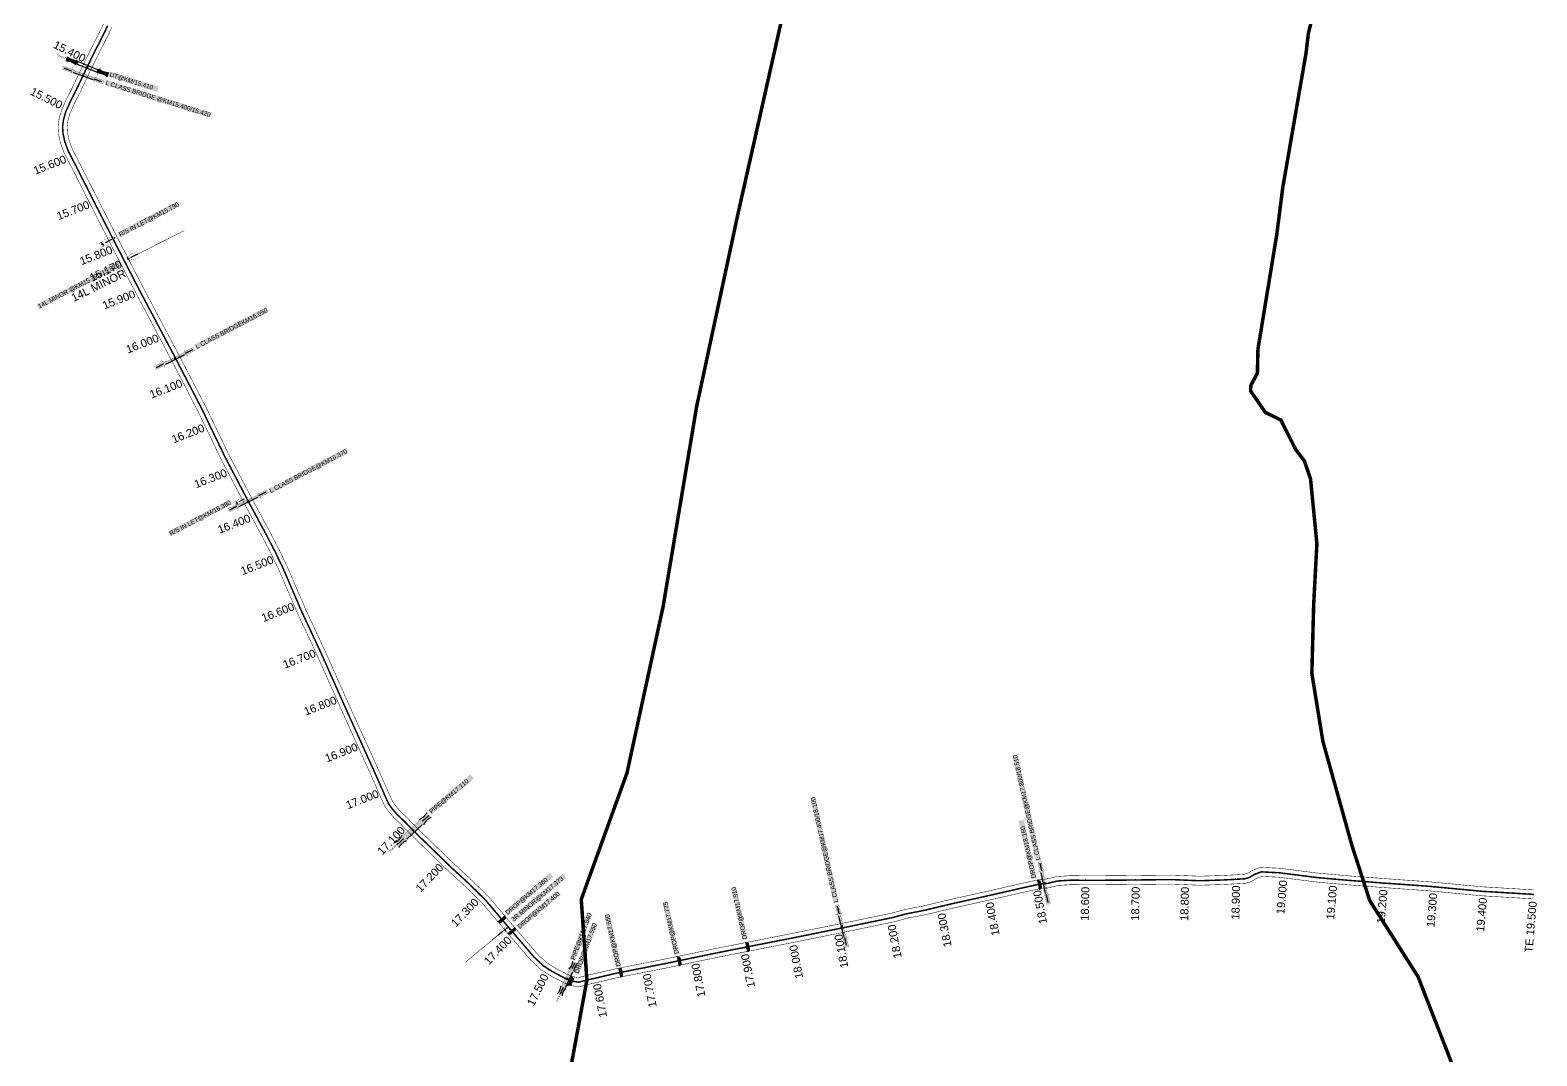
# Model space of a CAD drawing. Header units: inches. Extents: x 174104 to 230935, y 1583276 to 1631460.
# Drawn here: x 198762 to 201774, y 1607150 to 1609202 of the extents above; entities that cross this region are included whole.
import ezdxf
from ezdxf.enums import TextEntityAlignment as Align

# ---------------------------------------------------------------- set-up
doc = ezdxf.new("R2010")
doc.units = ezdxf.units.IN
doc.header["$LTSCALE"] = 15
doc.header["$MEASUREMENT"] = 0
doc.linetypes.add('ACAD_ISO02W100', pattern=[15, 12, -3])
doc.linetypes.add('HIDDEN2', pattern=[0.1875, 0.125, -0.0625])
for name, color, linetype in [('CANAL1', 7, 'Continuous'), ('CSMark', 72, 'Continuous'), ('STRUCTURE', 5, 'Continuous'), ('text2', 7, 'Continuous'), ('VILLAGE BOUNDRY', 5, 'Continuous')]:
    doc.layers.add(name, color=color, linetype=linetype)
doc.styles.get("Standard").update_dxf_attribs({"font": 'arial.ttf'})
doc.dimstyles.get("Standard").update_dxf_attribs({"dimtxt": 0.18, "dimasz": 0.18, "dimexe": 0.18, "dimexo": 0.0625, "dimgap": 0.09, "dimtad": 0, "dimtih": 1, "dimtoh": 1, "dimdec": 4, "dimzin": 0, "dimdsep": 46, "dimtxsty": 'Standard', "dimcen": 0.09, "dimadec": 0, "dimazin": 0, "dimtfac": 1, "dimtdec": 4, "dimtofl": 0, "dimtmove": 0, "dimatfit": 3, "dimfxl": 1, "dimtolj": 1, "dimtzin": 0, "dimarcsym": 0})

# ---------------------------------------------------------------- blocks, each defined once
blk = doc.blocks.new('DROP')
h = blk.add_hatch()
h.set_pattern_fill('ANSI31', color=1, scale=10, angle=45)
h.set_pattern_definition([(90, (-324.4107, -25.7687), (-1.25, 0), [])])
h.paths.add_polyline_path([(-9.9, -4.3), (-13.8, 4.1), (13.8, 4.1), (10.2, -4.3)])
at = {"layer": 'STRUCTURE', "color": 5, "const_width": 0.49}
blk.add_lwpolyline([(-9.9, -4.3), (-13.8, 4.1), (13.8, 4.1), (10.2, -4.3), (-9.9, -4.3)], dxfattribs=at)
at = {"layer": 'STRUCTURE', "color": 5}
blk.add_circle((0, 0), 1.33, dxfattribs=at)
blk = doc.blocks.new('UT')
at = {"layer": 'STRUCTURE'}
h = blk.add_hatch(dxfattribs=at)
h.set_pattern_fill('DASH', color=150, scale=8, angle=-39.6278, style=0)
h.set_pattern_definition([(320.372247933, (-4370.464, -6260.8811), (1.40800153113, 0.132407282), [1, -1])])
h.paths.add_polyline_path([(765163, 1700681.9), (765165.6, 1700680.6), (765167.2, 1700680.3), (765169.1, 1700680), (765172.4, 1700679.6), (765176.4, 1700679.3), (765179.5, 1700679.5), (765183.1, 1700679.9), (765187.7, 1700680.9), (765188.9, 1700681.2), (765193.1, 1700682.2), (765196.1, 1700680.2), (765196.1, 1700672.2), (765193.1, 1700670.2), (765190.5, 1700670.8), (765188.1, 1700671.3), (765185.5, 1700671.8), (765183.6, 1700672.1), (765181, 1700672.5), (765180.3, 1700672.5), (765178.5, 1700672.6), (765176.7, 1700672.6), (765174.6, 1700672.5), (765172.5, 1700672.3), (765170.4, 1700672), (765168.5, 1700671.7), (765166.1, 1700671.2), (765165, 1700670.8), (765163, 1700669.7)])
h.paths.add_polyline_path([(765259.1, 1700682.2), (765256.1, 1700680.2), (765256.1, 1700672.2), (765259.1, 1700670.2), (765261.9, 1700671), (765264.4, 1700671.6), (765266.4, 1700672), (765269.1, 1700672.5), (765272.7, 1700673), (765276.1, 1700673.1), (765278.6, 1700672.9), (765281.2, 1700672.7), (765283.9, 1700672.3), (765286.4, 1700671.9), (765288, 1700671.3), (765289.2, 1700670.6), (765289.1, 1700682.7), (765287.6, 1700681.8), (765285.7, 1700681.2), (765283, 1700680.7), (765281.2, 1700680.4), (765276.7, 1700679.9), (765272.7, 1700679.9), (765268.7, 1700680.3), (765264.8, 1700681), (765261.2, 1700681.7)])
at = {"layer": 'STRUCTURE', "color": 150, "const_width": 0.628}
for points in [[(765190.1, 1700688.2), (765190.1, 1700684.2), (765196.1, 1700680.2), (765256.1, 1700680.2), (765262.1, 1700684.2), (765262.1, 1700688.2)], [(765190.1, 1700664.2), (765190.1, 1700668.2), (765196.1, 1700672.2), (765256.1, 1700672.2), (765262.1, 1700668.2), (765262.1, 1700664.2)]]:
    blk.add_lwpolyline(points, dxfattribs=at)
at = {"layer": 'STRUCTURE', "color": 150}
for points in [[(765196.1, 1700680.2), (765256.1, 1700680.2)], [(765196.1, 1700672.2), (765256.1, 1700672.2)], [(765196.1, 1700672.2), (765256.1, 1700672.2)]]:
    blk.add_lwpolyline(points, dxfattribs=at)
at = {"layer": 'STRUCTURE', "color": 0}
blk.add_circle((765226.1, 1700676.2), 1.89, dxfattribs=at)
at = {"layer": 'STRUCTURE', "color": 150}
for points in [[(765163, 1700681.9), (765164.4, 1700681.1), (765167.9, 1700680.2), (765171.2, 1700679.8), (765176.1, 1700679.4), (765184.7, 1700680.3), (765193.1, 1700682.2)], [(765163, 1700669.7), (765164.3, 1700670.6), (765167.8, 1700671.6), (765171.2, 1700672.1), (765176, 1700672.6), (765184.7, 1700672), (765193.1, 1700670.2)], [(765289.1, 1700682.7), (765287.8, 1700681.9), (765284.3, 1700680.9), (765280.9, 1700680.4), (765276.1, 1700679.8), (765267.4, 1700680.5), (765259.1, 1700682.2)], [(765289.2, 1700670.6), (765287.8, 1700671.4), (765284.2, 1700672.3), (765280.9, 1700672.7), (765276.1, 1700673.1), (765267.4, 1700672.2), (765259.1, 1700670.2)]]:
    blk.add_spline(points, degree=3, dxfattribs=at)
at = {"layer": 'STRUCTURE', "color": 0}
blk.add_text('STREAM', height=5, dxfattribs=at).set_placement((765148.2, 1700675.8), align=Align.MIDDLE_CENTER)
for points in [[(765190.9, 1700676), (765164.2, 1700675.8)], [(765289.3, 1700676.7), (765265.4, 1700676.4)]]:
    blk.add_leader(points, dimstyle='Standard', override={"dimasz": 10, "dimgap": 0.09, "dimtad": 0}, dxfattribs=at)
blk = doc.blocks.new('SLB')
at = {"layer": 'STRUCTURE'}
h = blk.add_hatch(dxfattribs=at)
h.set_pattern_fill('DOTS', color=6, scale=20, angle=320.3722, style=0)
h.set_pattern_definition([(320.372247934, (-159.4327, -72.9564), (1.2786241598, 0.5641323054), [0, -1.25])])
h.paths.add_polyline_path([(769699.5, 1706871.1), (769699.5, 1706861.1), (769729.1, 1706861.1), (769732.1, 1706863.1), (769792.1, 1706863.1), (769795.1, 1706861.1), (769824.7, 1706861.1), (769824.7, 1706871.1), (769795.1, 1706871.1), (769792.1, 1706869.1), (769732.1, 1706869.1), (769729.1, 1706871.1)])
at = {"layer": 'STRUCTURE', "color": 6, "linetype": 'ACAD_ISO02W100', "ltscale": 0.5, "const_width": 0.5}
for points in [[(769699.5, 1706871.1), (769729.1, 1706871.1)], [(769699.5, 1706861.1), (769729.1, 1706861.1)], [(769795.1, 1706871.1), (769824.7, 1706871.1)], [(769795.1, 1706861.1), (769824.7, 1706861.1)]]:
    blk.add_lwpolyline(points, dxfattribs=at)
at = {"layer": 'STRUCTURE', "color": 6, "const_width": 0.628}
for points in [[(769726.1, 1706877.1), (769726.1, 1706873.1), (769732.1, 1706869.1), (769792.1, 1706869.1), (769798.1, 1706873.1), (769798.1, 1706877.1)], [(769726.1, 1706855.1), (769726.1, 1706859.1), (769732.1, 1706863.1), (769792.1, 1706863.1), (769798.1, 1706859.1), (769798.1, 1706855.1)]]:
    blk.add_lwpolyline(points, dxfattribs=at)
at = {"layer": 'STRUCTURE', "color": 6}
blk.add_lwpolyline([(769732.1, 1706863.1), (769792.1, 1706863.1)], dxfattribs=at)
blk.add_lwpolyline([(769732.1, 1706863.1), (769792.1, 1706863.1)], dxfattribs=at)
at = {"layer": 'STRUCTURE', "color": 0}
blk.add_circle((769762.1, 1706866.1), 1.24, dxfattribs=at)
for points in [[(769703.8, 1706866), (769726.7, 1706866)], [(769818.6, 1706865.8), (769795.7, 1706865.8)]]:
    blk.add_leader(points, dimstyle='Standard', override={"dimasz": 10, "dimgap": 0.09, "dimtad": 0}, dxfattribs=at)
blk = doc.blocks.new('OT')
at = {"layer": 'STRUCTURE', "color": 190}
for points, const_width in [([(769775.2, 1706601.8), (769775.2, 1706597.8), (769769.2, 1706593.8), (769761.8, 1706593.8), (769754.4, 1706593.8), (769748.4, 1706597.8), (769748.4, 1706601.8)], 0.5), ([(769751.4, 1706595.8), (769729.4, 1706595.8)], 0.5), ([(769751.4, 1706579), (769729.4, 1706579)], 0.5), ([(769748.4, 1706573), (769748.4, 1706577), (769754.4, 1706581), (769761.8, 1706581), (769761.8, 1706581), (769761.8, 1706581), (769769.2, 1706581), (769775.2, 1706577), (769775.2, 1706573)], 0.5), ([(769761.8, 1706593.8), (769761.8, 1706581)], 2.5)]:
    blk.add_lwpolyline(points, dxfattribs=dict(at, const_width=const_width))
at = {"layer": 'STRUCTURE', "color": 0}
blk.add_circle((769761.8, 1706587.4), 1.87, dxfattribs=at)
blk.add_leader([(769732.6, 1706587.4), (769753.8, 1706587.4)], dimstyle='Standard', override={"dimasz": 10, "dimgap": 0.09, "dimtad": 0}, dxfattribs=at)
blk = doc.blocks.new('SP')
at = {"layer": 'STRUCTURE'}
h = blk.add_hatch(dxfattribs=at)
h.set_pattern_fill('DASH', color=256, scale=8, style=0)
edge = h.paths.add_edge_path()
edge.add_spline(control_points=[(769825.7, 1706742.1), (769825.3, 1706741.8), (769823.8, 1706740.8), (769820.9, 1706740.3), (769817, 1706739.7), (769811.4, 1706738.9), (769804, 1706739.7), (769798.4, 1706741), (769795.6, 1706741.6)], knot_values=[0, 0, 0, 0, 1.613557, 5.24513, 8.624976, 13.470124, 22.190216, 30.746377, 30.746377, 30.746377, 30.746377], degree=3, periodic=0)
edge.add_line((769795.6, 1706741.6), (769792.6, 1706739.6))
edge.add_line((769792.6, 1706739.6), (769732.6, 1706739.6))
edge.add_line((769732.6, 1706739.6), (769729.6, 1706741.6))
edge.add_spline(control_points=[(769729.6, 1706741.6), (769726.9, 1706740.9), (769721.3, 1706739.5), (769713.9, 1706738.5), (769708.3, 1706739.1), (769704.4, 1706739.6), (769701.5, 1706740), (769700, 1706741), (769699.5, 1706741.3)], knot_values=[0, 0, 0, 0, 8.556161, 17.276253, 22.121402, 25.501247, 29.13282, 30.746377, 30.746377, 30.746377, 30.746377], degree=3, periodic=0)
edge.add_line((769699.5, 1706741.3), (769699.5, 1706722.1))
edge.add_spline(control_points=[(769699.5, 1706722.1), (769700, 1706722.4), (769701.4, 1706723.4), (769704.3, 1706724), (769708.2, 1706724.5), (769713.8, 1706725.3), (769721.2, 1706724.5), (769726.8, 1706723.3), (769729.6, 1706722.6)], knot_values=[0, 0, 0, 0, 1.613557, 5.24513, 8.624976, 13.470124, 22.190216, 30.746377, 30.746377, 30.746377, 30.746377], degree=3, periodic=0)
edge.add_line((769729.6, 1706722.6), (769732.6, 1706724.6))
edge.add_line((769732.6, 1706724.6), (769792.6, 1706724.6))
edge.add_line((769792.6, 1706724.6), (769795.6, 1706722.6))
edge.add_spline(control_points=[(769795.6, 1706722.6), (769798.4, 1706723.3), (769803.9, 1706724.8), (769811.3, 1706725.8), (769817, 1706725.1), (769820.9, 1706724.7), (769823.8, 1706724.2), (769825.2, 1706723.3), (769825.7, 1706723)], knot_values=[0, 0, 0, 0, 8.556161, 17.276253, 22.121402, 25.501247, 29.13282, 30.746377, 30.746377, 30.746377, 30.746377], degree=3, periodic=0)
edge.add_line((769825.7, 1706723), (769825.7, 1706742.1))
h.paths.add_polyline_path([(769764.2, 1706732.1, -1), (769761.1, 1706732.1, -1)], flags=0)
h.paths.add_polyline_path([(769761.1, 1706732.1, 1), (769764.2, 1706732.1, 1)], flags=16)
at = {"layer": 'STRUCTURE', "const_width": 0.628}
for points in [[(769726.6, 1706747.6), (769726.6, 1706743.6), (769732.6, 1706739.6), (769792.6, 1706739.6), (769798.6, 1706743.6), (769798.6, 1706747.6)], [(769726.6, 1706716.6), (769726.6, 1706720.6), (769732.6, 1706724.6), (769792.6, 1706724.6), (769798.6, 1706720.6), (769798.6, 1706716.6)]]:
    blk.add_lwpolyline(points, dxfattribs=at)
at = {"layer": 'STRUCTURE', "color": 3}
blk.add_lwpolyline([(769732.6, 1706724.6), (769792.6, 1706724.6)], dxfattribs=at)
blk.add_lwpolyline([(769732.6, 1706724.6), (769792.6, 1706724.6)], dxfattribs=at)
at = {"layer": 'STRUCTURE', "color": 0}
blk.add_circle((769762.6, 1706732.1), 1.55, dxfattribs=at)
at = {"layer": 'STRUCTURE'}
for points in [[(769699.5, 1706741.3), (769700.9, 1706740.5), (769704.4, 1706739.6), (769707.8, 1706739.2), (769712.6, 1706738.8), (769721.3, 1706739.7), (769729.6, 1706741.6)], [(769825.7, 1706742.1), (769824.3, 1706741.3), (769820.8, 1706740.3), (769817.5, 1706739.8), (769812.7, 1706739.2), (769804, 1706739.9), (769795.6, 1706741.6)], [(769699.5, 1706722.1), (769700.9, 1706723), (769704.4, 1706724), (769707.7, 1706724.5), (769712.5, 1706725), (769721.2, 1706724.4), (769729.6, 1706722.6)], [(769825.7, 1706723), (769824.3, 1706723.8), (769820.8, 1706724.7), (769817.4, 1706725.1), (769812.6, 1706725.5), (769803.9, 1706724.6), (769795.6, 1706722.6)]]:
    blk.add_spline(points, degree=3, dxfattribs=at)
at = {"layer": 'STRUCTURE', "color": 0}
blk.add_text('STREAM', height=5, dxfattribs=at).set_placement((769684.3, 1706732.1), align=Align.MIDDLE_CENTER)
for points in [[(769727.4, 1706732.1), (769700.8, 1706732.1)], [(769824.4, 1706732.1), (769800.5, 1706732.1)]]:
    blk.add_leader(points, dimstyle='Standard', override={"dimasz": 10, "dimgap": 0.09, "dimtad": 0}, dxfattribs=at)

msp = doc.modelspace()

# ---------------------------------------------------------------- linework, layer by layer
at = {"layer": 'CANAL1', "color": 200, "const_width": 1}
for points in [[(198908.75429, 1609214.07634), (198900.46951, 1609196.73797), (198880.41961, 1609157.36972), (198860.12082, 1609115.52729), (198847.21855, 1609088.05598), (198834.29157, 1609062.53072), (198824.99536, 1609042.03515), (198819.90662, 1609024.12918), (198817.92704, 1609008.68), (198818.92879, 1608993.51051), (198822.66277, 1608975.82806), (198830.19197, 1608955.83037), (198849.01071, 1608919.25754), (198904.58515, 1608809.47968), (198970.87631, 1608680.71557), (199044.7862, 1608541.19444), (199097.26453, 1608439.95727), (199143.65953, 1608343.82762), (199190.53727, 1608254.40399), (199223.51354, 1608193.3866), (199244.14083, 1608153.78041), (199259.9727, 1608120.46847), (199297.32819, 1608033.71119), (199334.22139, 1607954.77242), (199388.24168, 1607833.57113), (199441.47256, 1607716.06504), (199464.27014, 1607664.30885), (199471.20753, 1607649.16323), (199478.01348, 1607639.98293), (199489.12896, 1607626.83596), (199503.24427, 1607613.60248), (199520.96547, 1607595.11672), (199595.75034, 1607522.39768), (199625.39109, 1607495.27008), (199648.96955, 1607472.36711), (199665.55672, 1607455.98699), (199687.7489, 1607429.69507), (199716.39827, 1607395.92906), (199762.30558, 1607342.30657), (199783.01647, 1607322.81366), (199799.97201, 1607312.12192), (199814.89529, 1607303.94452), (199828.32457, 1607296.91946), (199843.139, 1607290.95228), (199858.48909, 1607288.53199), (199882.7469, 1607294.40951), (199936.60226, 1607306.99741), (200032.04846, 1607325.81596), (200134.99138, 1607347.21695), (200296.10945, 1607378.98083), (200392.1151, 1607398.35204), (200488.9629, 1607418.37426), (200514.63774, 1607425.43763), (200550.8514, 1607432.46346), (200605.31868, 1607445.47348), (200679.56165, 1607461.95259), (200743.46798, 1607476.60292), (200767.8071, 1607481.93737), (200783.97842, 1607485.52908), (200796.35431, 1607486.22205), (200817.0963, 1607491.17105), (200842.05961, 1607492.68802), (200882.91962, 1607492.3918), (200940.31144, 1607492.73931), (201042.846, 1607493.90592), (201099.88107, 1607491.58317), (201143.87736, 1607492.9843), (201175.19736, 1607494.58082), (201191.4963, 1607495.5651), (201201.74356, 1607498.26655), (201213.48207, 1607505.11712), (201224.46214, 1607509.31503), (201238.79293, 1607508.48254), (201258.24899, 1607507.5472), (201334.77026, 1607497.86732), (201391.91338, 1607492.77204), (201458.65778, 1607487.5811), (201560.0004, 1607480.28153), (201662.95791, 1607470.53237), (201766.05298, 1607464.36617)], [(198925.26771, 1609206.88566), (198916.61249, 1609188.77203), (198896.53839, 1609149.35628), (198876.36518, 1609107.77271), (198863.39745, 1609080.16202), (198850.52443, 1609054.74328), (198841.94264, 1609035.82285), (198837.58938, 1609020.50482), (198836.00296, 1609008.124), (198836.80521, 1608995.97549), (198839.99123, 1608980.88794), (198846.67203, 1608963.14363), (198865.04329, 1608927.44046), (198920.61685, 1608817.66432), (198986.83169, 1608689.04843), (199060.7298, 1608549.54956), (199113.36347, 1608448.01273), (199159.74047, 1608351.92038), (199206.42673, 1608262.86201), (199239.41446, 1608201.8234), (199260.25717, 1608161.80359), (199276.3733, 1608127.89353), (199313.75181, 1608041.08281), (199350.59661, 1607962.24758), (199404.66032, 1607840.94887), (199457.90744, 1607723.40696), (199480.68986, 1607671.68515), (199486.78847, 1607658.37077), (199492.13052, 1607651.16507), (199502.20104, 1607639.25404), (199515.90573, 1607626.40552), (199533.74053, 1607607.80128), (199608.10366, 1607535.49232), (199637.74091, 1607508.36792), (199661.56445, 1607485.22689), (199678.78528, 1607468.22101), (199701.4891, 1607441.32293), (199730.09773, 1607407.60494), (199775.34842, 1607354.74943), (199794.08753, 1607337.11234), (199809.10599, 1607327.64208), (199823.39271, 1607319.81348), (199835.87743, 1607313.28254), (199847.965, 1607308.41372), (199857.74291, 1607306.87201), (199878.5791, 1607311.92049), (199932.81174, 1607324.59659), (200028.47554, 1607343.45804), (200131.41862, 1607364.85905), (200292.58855, 1607396.63317), (200388.5129, 1607415.98796), (200484.7491, 1607435.88374), (200510.53026, 1607442.97637), (200547.0446, 1607450.06054), (200601.27732, 1607463.01452), (200675.60035, 1607479.51141), (200739.53002, 1607494.16708), (200763.9289, 1607499.51463), (200781.50758, 1607503.41892), (200793.74169, 1607504.10395), (200814.4417, 1607509.04295), (200841.57839, 1607510.69198), (200882.93038, 1607510.3922), (200940.15456, 1607510.73869), (201043.11, 1607511.91008), (201099.96093, 1607509.59483), (201143.13264, 1607510.9697), (201174.19664, 1607512.55318), (201188.6317, 1607513.4249), (201194.78644, 1607515.04745), (201205.67993, 1607521.40488), (201221.64586, 1607527.50897), (201239.74707, 1607526.45746), (201259.81301, 1607525.4928), (201336.69974, 1607515.76668), (201393.41062, 1607510.70996), (201460.00222, 1607505.5309), (201561.4956, 1607498.22047), (201664.34409, 1607488.48163), (201767.12766, 1607482.33406)]]:
    msp.add_lwpolyline(points, dxfattribs=at)
at = {"layer": 'CANAL1', "color": 3, "linetype": 'HIDDEN2', "ltscale": 4, "true_color": 0x00ff00, "const_width": 3}
msp.add_lwpolyline([(198917.011, 1609210.481), (198908.541, 1609192.755), (198888.479, 1609153.363), (198868.243, 1609111.65), (198855.308, 1609084.109), (198842.408, 1609058.637), (198833.469, 1609038.929), (198828.748, 1609022.317), (198826.965, 1609008.402), (198827.867, 1608994.743), (198831.327, 1608978.358), (198838.432, 1608959.487), (198857.027, 1608923.349), (198912.601, 1608813.572), (198978.854, 1608684.882), (199052.758, 1608545.372), (199105.314, 1608443.985), (199151.7, 1608347.874), (199197.6004, 1608260.31474), (199198.482, 1608258.633), (199211.84275, 1608233.91104), (199231.464, 1608197.605), (199252.199, 1608157.792), (199268.173, 1608124.181), (199305.54, 1608037.397), (199342.409, 1607958.51), (199396.451, 1607837.26), (199449.69, 1607719.736), (199472.48, 1607667.997), (199478.998, 1607653.767), (199485.072, 1607645.574), (199495.665, 1607633.045), (199509.575, 1607620.004), (199527.353, 1607601.459), (199601.927, 1607528.945), (199631.566, 1607501.819), (199655.267, 1607478.797), (199672.171, 1607462.104), (199694.619, 1607435.509), (199717.64673, 1607408.36864), (199723.248, 1607401.767), (199768.827, 1607348.528), (199788.552, 1607329.963), (199804.539, 1607319.882), (199819.144, 1607311.879), (199832.101, 1607305.101), (199845.552, 1607299.683), (199858.116, 1607297.702), (199880.663, 1607303.165), (199934.707, 1607315.797), (200030.262, 1607334.637), (200133.205, 1607356.038), (200294.349, 1607387.807), (200385.82797, 1607406.26485), (200390.314, 1607407.17), (200486.856, 1607427.129), (200512.584, 1607434.207), (200548.948, 1607441.262), (200603.298, 1607454.244), (200677.581, 1607470.732), (200741.499, 1607485.385), (200765.868, 1607490.726), (200782.743, 1607494.474), (200789.32145, 1607494.84235), (200795.048, 1607495.163), (200815.769, 1607500.107), (200841.819, 1607501.69), (200882.925, 1607501.392), (200940.233, 1607501.739), (201042.978, 1607502.908), (201099.921, 1607500.589), (201143.505, 1607501.977), (201174.697, 1607503.567), (201190.064, 1607504.495), (201198.265, 1607506.657), (201209.581, 1607513.261), (201223.054, 1607518.412), (201239.27, 1607517.47), (201259.031, 1607516.52), (201335.735, 1607506.817), (201392.662, 1607501.741), (201459.33, 1607496.556), (201560.748, 1607489.251), (201663.651, 1607479.507), (201766.59032, 1607473.35011)], dxfattribs=at)
at = {"layer": 'CANAL1', "color": 1, "linetype": 'HIDDEN2', "ltscale": 4, "const_width": 1}
msp.add_lwpolyline([(198958.4222, 1608744.23111), (199069.99637, 1608800.70899)], dxfattribs=at)
at = {"layer": 'CANAL1', "color": 1, "linetype": 'HIDDEN2', "ltscale": 4, "const_width": 1, "elevation": 19}
msp.add_lwpolyline([(199715, 1607406), (199632.79896, 1607338.18479)], dxfattribs=at)
at = {"layer": 'CANAL1', "color": 1, "ltscale": 4, "const_width": 1, "elevation": 19}
msp.add_lwpolyline([(199715, 1607406), (199685.11299, 1607382.2389)], dxfattribs=at)
at = {"layer": 'text2', "color": 2}
for p in [(198880.4395, 1609136.79097), (198836.73592, 1609046.13166), (198843.39517, 1608949.84145), (198889.03219, 1608860.12818), (198934.78814, 1608770.47564), (198980.906, 1608681.0084), (199028.02373, 1608592.06335), (199074.76368, 1608502.92033), (199120.21023, 1608413.12026), (199164.79612, 1608322.89193), (199211.84275, 1608233.91104), (199258.14074, 1608145.28994), (199298.47747, 1608053.79957), (199340.31912, 1607962.98162), (199381.10973, 1607871.68006), (199422.16501, 1607780.49685), (199463.11159, 1607689.26563), (199520.25614, 1607608.86204), (199591.69456, 1607538.89478), (201268.46064, 1607515.32716), (200772.64495, 1607492.23118), (200871.74911, 1607501.47302), (200971.74572, 1607502.09754), (201071.71729, 1607501.73759), (201171.63529, 1607503.41093), (201367.79731, 1607503.95811), (201467.47623, 1607495.96924), (201567.2057, 1607488.63951), (201666.76871, 1607479.32053), (199664.16668, 1607470.00841), (200577.57798, 1607448.10054), (200675.10681, 1607470.18282), (201766.59032, 1607473.35011), (200480.1589, 1607425.74445), (199729.55459, 1607394.40053), (200284.18838, 1607385.80387), (200382.22193, 1607405.53725), (200186.07685, 1607366.46151), (199990.06932, 1607326.71245), (200088.05978, 1607346.65268), (199799.14679, 1607323.28219), (199892.27869, 1607305.88)]:
    msp.add_point(p, dxfattribs=at)
at = {"layer": 'text2', "color": 3}
for p in [(198868.33415, 1609111.83789), (198876.332, 1609128.32406), (198931, 1608786, 9), (199051, 1608545, 10), (199194.46648, 1608266.29298, 1), (199197.6004, 1608260.31474, 1), (199526.95501, 1607601.87416), (200780, 1607493, 27), (200789, 1607496, 28), (199705.70325, 1607422.44515), (199715, 1607406, 19), (199725.42706, 1607399.22173), (200385, 1607410, 26), (200196.67979, 1607368.55184), (200060, 1607340, 24), (199836, 1607305, 21), (199843, 1607299, 22), (199942.94411, 1607317.35537)]:
    msp.add_point(p, dxfattribs=at)
at = {"layer": 'VILLAGE BOUNDRY', "linetype": 'HIDDEN2', "ltscale": 20}
msp.add_lwpolyline([(199843.98601, 1607133.49973, 7, 7, 0), (199874.96978, 1607301.78557, 7, 7, 0), (199863.71392, 1607463.23524, 7, 7, 0), (199955.12519, 1607716.14154, 7, 7, 0), (200027.42826, 1608049.39443, 7, 7, 0), (200094.36567, 1608449.00596, 7, 7, 0), (200176.63609, 1608832.8444, 7, 7, 0), (200265.4294, 1609227.72742, 7, 7, 0), (200257.43629, 1609310.98472, 7, 7, 0), (200358.24199, 1609589.71409, 7, 7, 0), (200399.27148, 1609590.86879, 7, 7, 0), (200507.72428, 1609560.17956, 7, 7, 0), (200603.46879, 1609524.97576, 7, 7, 0), (200662.07346, 1609501.03993, 7, 7, 0), (200771.90844, 1609477.39309, 7, 7, 0), (200834.04834, 1609460.39201, 7, 7, 0), (201074.6296, 1609366.53623, 7, 7, 0), (201151.76398, 1609335.91325, 7, 7, 0), (201196.57897, 1609317.32813, 7, 7, 0), (201334.75255, 1609265.47158, 0, 0, 0)], format="xyseb", dxfattribs=at)
at = {"layer": 'VILLAGE BOUNDRY', "linetype": 'HIDDEN2', "ltscale": 20, "const_width": 7}
msp.add_lwpolyline([(201621.66295, 1607089.61523), (201536.23633, 1607308.88114), (201439.86125, 1607460.70577), (201404.21731, 1607570.98819), (201346.11223, 1607779.43143), (201324.10254, 1607914.96562), (201327.70047, 1608053.1239), (201334.15727, 1608174.50928), (201321.48409, 1608303.79432), (201309.43399, 1608339.60399), (201291.66247, 1608363.32004), (201262.04762, 1608421.93701), (201230.88714, 1608437.40308), (201201.63429, 1608480.15316), (201202.2275, 1608491.30516), (201215.21375, 1608515.39017), (201216.30007, 1608563.50487), (201253.97882, 1608793.0165), (201265.83003, 1608886.18133), (201308.93913, 1609135.47055), (201312.41085, 1609155.54664), (201317.09199, 1609195.06795), (201334.75255, 1609265.47158)], dxfattribs=at)

# ---------------------------------------------------------------- block references
for p, xscale, yscale, zscale, rotation in [((200780, 1607493, 27), 0.7000000000000006, 0.7000000000000006, 0.7000000000000006, 101.3683632389424), ((199705.70325, 1607422.44515), 0.7, 0.7, 0.7, 40.35502782581111), ((199725.42706, 1607399.22173), 0.7, 0.7, 0.7, 40.35502782581111), ((200196.67979, 1607368.55184), 0.7000000000000006, 0.7000000000000006, 0.7000000000000006, 101.3683632389424), ((199942.94411, 1607317.35537), 0.7000000000000006, 0.7000000000000006, 0.7000000000000006, 101.3683632389424), ((200060, 1607340, 24), 0.7000000000000006, 0.7000000000000006, 0.7000000000000006, 101.3683632389424), ((199843, 1607299, 22), 0.7000000000000002, 0.7000000000000002, 0.7000000000000002, 64.76230759523399)]:
    msp.add_blockref('DROP', p, dxfattribs=dict(xscale=xscale, yscale=yscale, zscale=zscale, rotation=rotation))
at = {"layer": 'STRUCTURE', "color": 0}
for name, p, xscale, yscale, zscale, rotation in [('UT', (-736912.25947, 698932.58946), 0.6999999999999998, 0.6999999999999998, 0.6999999999999998, 338.4312513960749), ('SLB', (-713176.10274, 667794.44468), 0.7000000000000001, 0.7000000000000001, 0.7000000000000001, 340.1792965019669), ('OT', (133628.19003, 2917656.90489, 9), 0.7, 0.7, 0.7, 207.1330848081789), ('OT', (133679.81399, 2917627.67192), 0.7, 0.7, 0.7, 207.1330848081789), ('SLB', (238756.46039, 298458.37461, 10), 0.7, 0.7, 0.7, 26.01037342201415), ('SLB', (238903.06079, 298173.68935, 1), 0.7, 0.7, 0.7, 26.01037342201415), ('OT', (146952.2185, 2655363.01689, 1), 0.5599999999999999, 0.5599999999999999, 0.5599999999999999, 207.1330848081789), ('SP', (613675.85646, 364154.8445), 0.7, 0.7, 0.7, 42.69723148715502), ('SLB', (-1079588.39834, 1887740.90619, 28), 0.7, 0.7, 0.7, 281.9283921740812), ('SLB', (-1087451.8853, 1851089.39282, 26), 0.7, 0.7, 0.7, 283.5598043644599), ('OT', (428814.88509, 584333.02168), 0.5599999999999999, 0.5599999999999999, 0.5599999999999999, 36.90035883459345), ('SP', (880440.16922, 809750.57877, 21), 0.5599999999999999, 0.5599999999999999, 0.5599999999999999, 64.75235738572583)]:
    msp.add_blockref(name, p, dxfattribs=dict(at, xscale=xscale, yscale=yscale, zscale=zscale, rotation=rotation))

# ---------------------------------------------------------------- texts
at = {"layer": 'CSMark', "color": 1}
for s, rotation, p in [('15.400', 333.56482688, (198810.44136, 1609174.17283)), ('15.500', 333.56482688, (198764.11289, 1609080.68908)), ('15.600', 21.29070936, (198769.54196, 1608919.91348)), ('15.700', 21.29070936, (198816.0041, 1608828.95768)), ('15.800', 21.29070936, (198861.97382, 1608738.81518)), ('15.900', 21.29070936, (198907.48014, 1608650.3198)), ('16.000', 21.29070936, (198954.53027, 1608562.19491)), ('16.100', 21.29070936, (199001.71029, 1608471.92479)), ('16.200', 21.29070936, (199045.98132, 1608382.51387)), ('16.300', 21.29070936, (199090.90012, 1608292.74581)), ('16.400', 21.29070936, (199137.79673, 1608201.85796)), ('16.500', 21.29070936, (199183.86824, 1608119.02543)), ('16.600', 21.29070936, (199225.36313, 1608025.14967)), ('16.700', 21.29070936, (199268.31065, 1607931.92242)), ('16.800', 21.29070936, (199310.14706, 1607838.18402)), ('16.900', 21.29070936, (199352.32239, 1607744.59757)), ('17.000', 21.29070936, (199394.26755, 1607650.90877)), ('17.100', 46.23455393, (199460.13583, 1607556.16045)), ('17.200', 46.23455393, (199536.59731, 1607481.77784)), ('18.500', 100.78165087, (200787.14393, 1607414.26861)), ('18.600', 88.7348898, (200869.93632, 1607420.2833)), ('18.700', 88.7348898, (200970.63707, 1607420.39398)), ('18.800', 88.7348898, (201069.01184, 1607420.16961)), ('18.900', 88.7348898, (201171.15291, 1607422.78104)), ('19.000', 85.06925523, (201261.04678, 1607433.71814)), ('19.100', 85.06925523, (201360.67201, 1607422.95854)), ('19.200', 85.06925523, (201461.48075, 1607414.91308)), ('19.300', 85.06925523, (201561.112, 1607407.88775)), ('17.300', 46.23455393, (199607.24385, 1607412.40418)), ('18.400', 100.78165087, (200692.24734, 1607390.62936)), ('19.400', 85.06925523, (201660.37946, 1607398.77726)), ('TE 19.500', 85.06925523, (201757.09985, 1607356.73052)), ('18.300', 100.78165087, (200596.2876, 1607368.4063)), ('17.400', 46.23455393, (199673.0344, 1607336.41708)), ('18.100', 100.78165087, (200389.86173, 1607326.25849)), ('18.200', 100.78165087, (200496.4417, 1607345.7214)), ('18.000', 100.78165087, (200299.65933, 1607304.81005)), ('17.800', 100.78165087, (200104.19591, 1607268.1428)), ('17.900', 100.78165087, (200203.45398, 1607286.80076)), ('17.500', 63.21534128, (199761.31252, 1607251.8159)), ('17.700', 100.78165087, (200006.86532, 1607247.37443)), ('17.600', 100.78165087, (199907.56172, 1607227.23408))]:
    msp.add_text(s, height=16, rotation=rotation, dxfattribs=at).set_placement(p, align=Align.MIDDLE_LEFT)
for s, p in [('15.170', (198943.93454, 1608735.36951)), ('14L MINOR', (198951.70593, 1608716.92131))]:
    msp.add_text(s, height=16, rotation=26.04722119, dxfattribs=at).set_placement(p, align=Align.MIDDLE_RIGHT)
at = {"layer": 'STRUCTURE', "color": 5, "char_height": 9, "attachment_point": 1, "bg_fill": 1, "box_fill_scale": 1.1, "bg_fill_color": 7, "bg_fill_true_color": 16777215, "bg_fill_transparency": 0}
for s, insert, width, rotation in [('L CLASS BRIDGE @KM15.400/15.420', (198914.83268, 1609101.22616), 218.4228786, 342.67870074), ('UT@KM/15.410', (198922.69132, 1609117.6285), 99.9090041, 342.67870074), ('R/S IN LET@KM15.790', (198938.14823, 1608796.25112), 133.2421146, 27.66446849), ('14L MINOR @KM15.790/15.825', (198776.42871, 1608652.76201), 181.483588, 27.66446849), ('L CLASS BRIDGEKM16.050', (199091.37063, 1608571.93606), 160.217558, 27.66446849), ('L CLASS BRIDGE@KM16.370', (199239.088, 1608283.74174), 172.9808595, 27.66446849), ('R/S IN LET@KM/16.390', (199039.12448, 1608198.32352), 136.6677626, 27.66446849), ('L CLASS BRIDGE@KM17.800/18.510', (200772.8373, 1607540.63305), 214.9296999, 102.52233599), ('PIPE@KM17.110', (199558.63201, 1607641.25136), 109.2405184, 40.31353121), ('L CLASS BRIDGE@KM17.400/18.100', (200368.71462, 1607456.14082), 214.9296999, 102.52233599), ('DROP@KM18.160', (200764.17772, 1607504.64764), 117.6579809, 102.52233599), ('DROP@KM17.360', (199710.95547, 1607439.01883), 117.7125512, 40.31353121), ('3R MINOR@KM17.373', (199722.99172, 1607425.25406), 135.9556207, 40.31353121), ('DROP@KM17.400', (199734.93391, 1607411.12007), 105.8921828, 40.31353121), ('DROP@KM17.910', (200186.64601, 1607382.77059), 105.8921828, 102.52233599), ('DROP@KM17.775', (200049.97715, 1607353.33706), 105.9904093, 102.52233599), ('PIPE@KM17.540', (199842.13521, 1607344.45045), 98.2673533, 69.64649779), ('DROP@KM17.550', (199849.66941, 1607317.16368), 105.9228786, 69.64649779), ('DROP@KM17.650', (199933.69542, 1607328.4318), 105.8921828, 102.52233599)]:
    msp.add_mtext(s, dxfattribs=dict(at, insert=insert, width=width, rotation=rotation))

doc.saveas('drawing.dxf')
